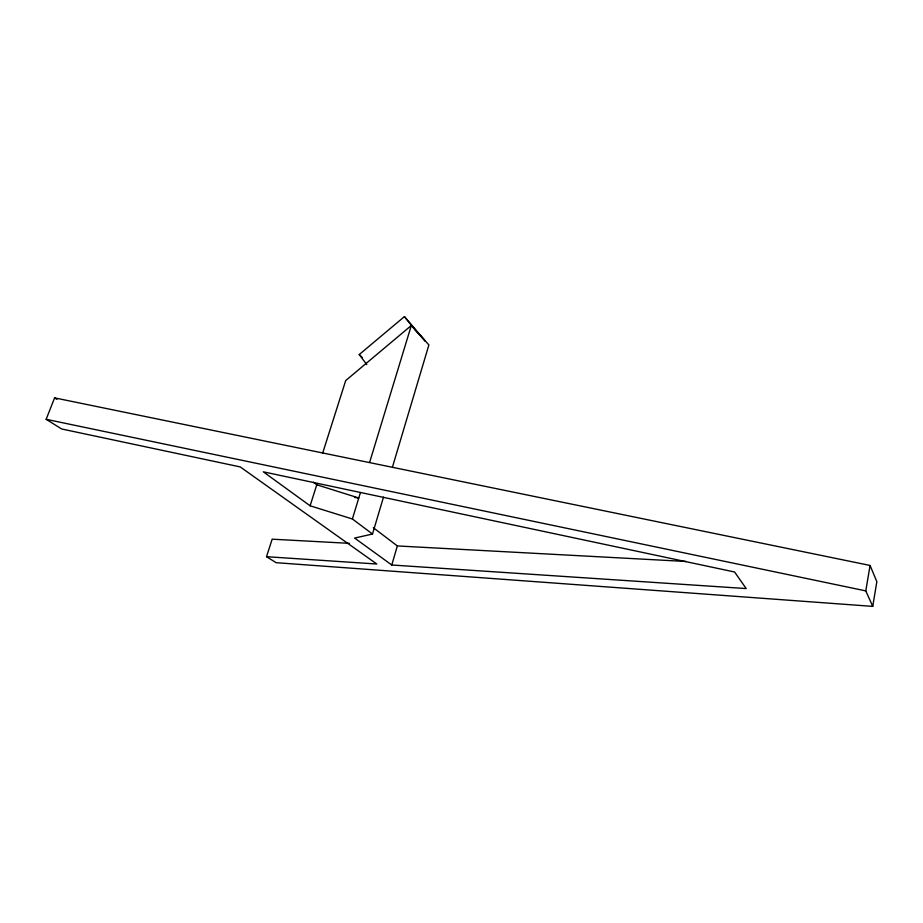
<?xml version="1.0" encoding="UTF-8"?>
<svg xmlns="http://www.w3.org/2000/svg" width="923" height="923" viewBox="0 0 923 923"><rect width="100%" height="100%" fill="white"/><g stroke="black" fill="none" stroke-linecap="round" stroke-linejoin="round"><path stroke-width="1.38" d="M266.505 556.684L276.127 562.684L872.743 606.376L876.85 581.675L870.066 565.453L54.595 397.871L46.15 419.307L61.656 428.976L240.245 466.923L376.78 564.011L266.505 556.684L272.17 539.182L349.436 543.347M872.743 606.376L865.786 590.893L870.066 565.453M383.507 497.105L372.488 534.036L352.39 518.98L310.116 505.792L263.286 471.826L734.593 571.995L746.188 588.562L391.779 565.003L397.328 545.931L373.273 527.656M392.494 466.946L428.895 344.925L411.323 325.496L345.71 380.553L322.623 453.228M352.39 518.98L360.443 492.524M369.615 462.4L411.323 325.496M310.116 505.792L316.774 484.771L313.393 482.21M366.766 364.55L359.232 354.547L404.412 316.624L425.376 341.049M404.412 316.624L414.981 329.546M372.488 534.036L354.617 538.063L391.779 565.003M397.328 545.931L686.204 561.484M354.513 497.428L358.782 497.993L316.774 484.771M46.15 419.307L865.786 590.893M54.595 397.871L56.949 399.394M359.232 354.547L362.278 357.547M414.854 329.661L425.249 341.152"/></g></svg>
